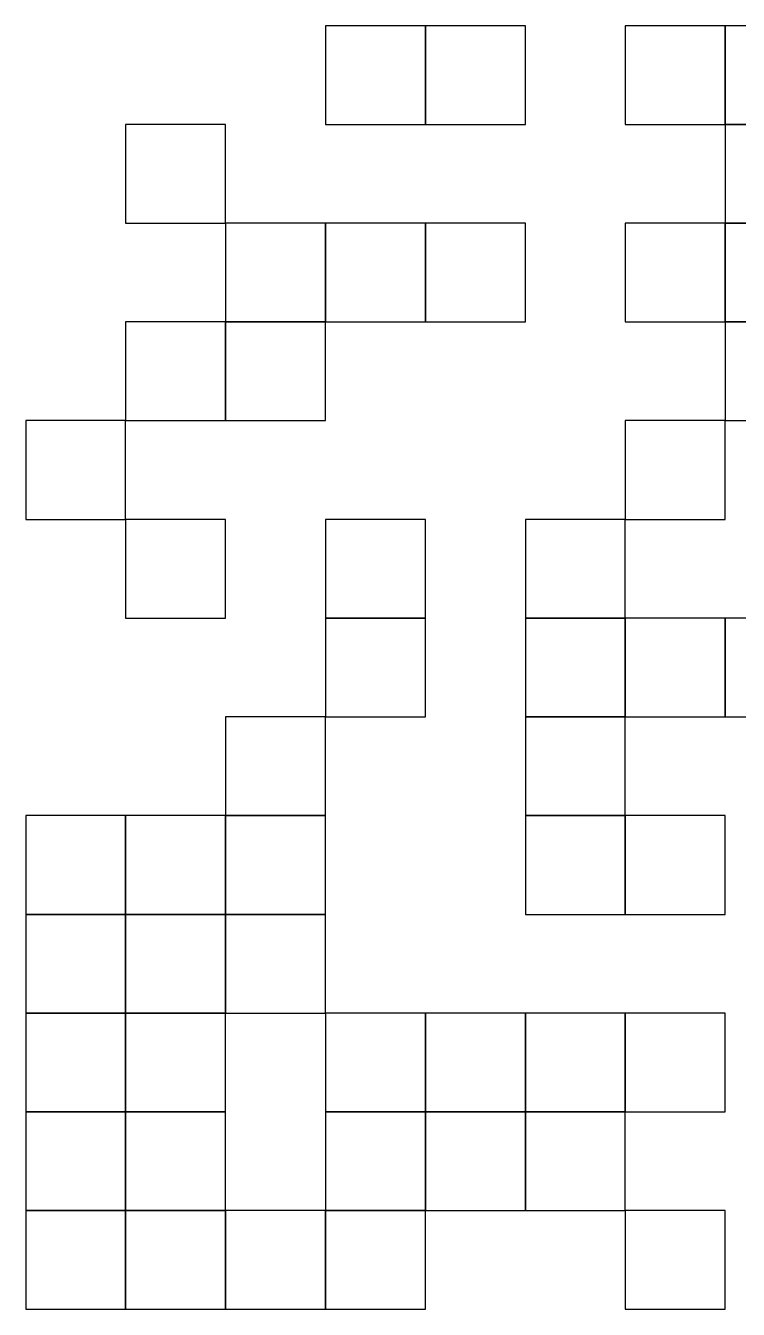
# Model space of a CAD drawing. Header units: millimetres. Extents: x -62 to 62, y -18 to 18.
# Drawn here: x -58.103 to -55.657, y -12.441 to -8.036 of the extents above; entities that cross this region are included whole.
import ezdxf

# ---------------------------------------------------------------- set-up
doc = ezdxf.new("R2010")
doc.units = ezdxf.units.MM
doc.header["$MEASUREMENT"] = 0
doc.layers.add('Layer 1', color=7, linetype='Continuous')

msp = doc.modelspace()

# ---------------------------------------------------------------- linework, layer by layer
at = {"layer": 'Layer 1'}
for points in [[(-57.0744, -8.0363), (-57.0744, -8.0363), (-56.7314, -8.0363), (-56.7314, -8.0363), (-56.7314, -8.0363), (-56.7314, -8.0363), (-56.7314, -8.3752), (-56.7314, -8.3752), (-56.7314, -8.3752), (-56.7314, -8.3752), (-57.0744, -8.3752), (-57.0744, -8.3752), (-57.0744, -8.3752), (-57.0744, -8.3752), (-57.0744, -8.0363), (-57.0744, -8.0363)], [(-56.7314, -8.0363), (-56.7314, -8.0363), (-56.3883, -8.0363), (-56.3883, -8.0363), (-56.3883, -8.0363), (-56.3883, -8.0363), (-56.3883, -8.3752), (-56.3883, -8.3752), (-56.3883, -8.3752), (-56.3883, -8.3752), (-56.7314, -8.3752), (-56.7314, -8.3752), (-56.7314, -8.3752), (-56.7314, -8.3752), (-56.7314, -8.0363), (-56.7314, -8.0363)], [(-56.0453, -8.0363), (-56.0453, -8.0363), (-55.7023, -8.0363), (-55.7023, -8.0363), (-55.7023, -8.0363), (-55.7023, -8.0363), (-55.7023, -8.3752), (-55.7023, -8.3752), (-55.7023, -8.3752), (-55.7023, -8.3752), (-56.0453, -8.3752), (-56.0453, -8.3752), (-56.0453, -8.3752), (-56.0453, -8.3752), (-56.0453, -8.0363), (-56.0453, -8.0363)], [(-55.7023, -8.0363), (-55.7023, -8.0363), (-55.3593, -8.0363), (-55.3593, -8.0363), (-55.3593, -8.0363), (-55.3593, -8.0363), (-55.3593, -8.3752), (-55.3593, -8.3752), (-55.3593, -8.3752), (-55.3593, -8.3752), (-55.7023, -8.3752), (-55.7023, -8.3752), (-55.7023, -8.3752), (-55.7023, -8.3752), (-55.7023, -8.0363), (-55.7023, -8.0363)], [(-57.7603, -8.3752), (-57.7603, -8.3752), (-57.4174, -8.3752), (-57.4174, -8.3752), (-57.4174, -8.3752), (-57.4174, -8.3752), (-57.4174, -8.714), (-57.4174, -8.714), (-57.4174, -8.714), (-57.4174, -8.714), (-57.7603, -8.714), (-57.7603, -8.714), (-57.7603, -8.714), (-57.7603, -8.714), (-57.7603, -8.3752), (-57.7603, -8.3752)], [(-55.7023, -8.3752), (-55.7023, -8.3752), (-55.3593, -8.3752), (-55.3593, -8.3752), (-55.3593, -8.3752), (-55.3593, -8.3752), (-55.3593, -8.714), (-55.3593, -8.714), (-55.3593, -8.714), (-55.3593, -8.714), (-55.7023, -8.714), (-55.7023, -8.714), (-55.7023, -8.714), (-55.7023, -8.714), (-55.7023, -8.3752), (-55.7023, -8.3752)], [(-57.4174, -8.714), (-57.4174, -8.714), (-57.0744, -8.714), (-57.0744, -8.714), (-57.0744, -8.714), (-57.0744, -8.714), (-57.0744, -9.0529), (-57.0744, -9.0529), (-57.0744, -9.0529), (-57.0744, -9.0529), (-57.4174, -9.0529), (-57.4174, -9.0529), (-57.4174, -9.0529), (-57.4174, -9.0529), (-57.4174, -8.714), (-57.4174, -8.714)], [(-57.0744, -8.714), (-57.0744, -8.714), (-56.7314, -8.714), (-56.7314, -8.714), (-56.7314, -8.714), (-56.7314, -8.714), (-56.7314, -9.0529), (-56.7314, -9.0529), (-56.7314, -9.0529), (-56.7314, -9.0529), (-57.0744, -9.0529), (-57.0744, -9.0529), (-57.0744, -9.0529), (-57.0744, -9.0529), (-57.0744, -8.714), (-57.0744, -8.714)], [(-56.7314, -8.714), (-56.7314, -8.714), (-56.3883, -8.714), (-56.3883, -8.714), (-56.3883, -8.714), (-56.3883, -8.714), (-56.3883, -9.0529), (-56.3883, -9.0529), (-56.3883, -9.0529), (-56.3883, -9.0529), (-56.7314, -9.0529), (-56.7314, -9.0529), (-56.7314, -9.0529), (-56.7314, -9.0529), (-56.7314, -8.714), (-56.7314, -8.714)], [(-56.0453, -8.714), (-56.0453, -8.714), (-55.7023, -8.714), (-55.7023, -8.714), (-55.7023, -8.714), (-55.7023, -8.714), (-55.7023, -9.0529), (-55.7023, -9.0529), (-55.7023, -9.0529), (-55.7023, -9.0529), (-56.0453, -9.0529), (-56.0453, -9.0529), (-56.0453, -9.0529), (-56.0453, -9.0529), (-56.0453, -8.714), (-56.0453, -8.714)], [(-55.7023, -8.714), (-55.7023, -8.714), (-55.3593, -8.714), (-55.3593, -8.714), (-55.3593, -8.714), (-55.3593, -8.714), (-55.3593, -9.0529), (-55.3593, -9.0529), (-55.3593, -9.0529), (-55.3593, -9.0529), (-55.7023, -9.0529), (-55.7023, -9.0529), (-55.7023, -9.0529), (-55.7023, -9.0529), (-55.7023, -8.714), (-55.7023, -8.714)], [(-57.7603, -9.0529), (-57.7603, -9.0529), (-57.4174, -9.0529), (-57.4174, -9.0529), (-57.4174, -9.0529), (-57.4174, -9.0529), (-57.4174, -9.3918), (-57.4174, -9.3918), (-57.4174, -9.3918), (-57.4174, -9.3918), (-57.7603, -9.3918), (-57.7603, -9.3918), (-57.7603, -9.3918), (-57.7603, -9.3918), (-57.7603, -9.0529), (-57.7603, -9.0529)], [(-57.4174, -9.0529), (-57.4174, -9.0529), (-57.0744, -9.0529), (-57.0744, -9.0529), (-57.0744, -9.0529), (-57.0744, -9.0529), (-57.0744, -9.3918), (-57.0744, -9.3918), (-57.0744, -9.3918), (-57.0744, -9.3918), (-57.4174, -9.3918), (-57.4174, -9.3918), (-57.4174, -9.3918), (-57.4174, -9.3918), (-57.4174, -9.0529), (-57.4174, -9.0529)], [(-55.7023, -9.0529), (-55.7023, -9.0529), (-55.3593, -9.0529), (-55.3593, -9.0529), (-55.3593, -9.0529), (-55.3593, -9.0529), (-55.3593, -9.3918), (-55.3593, -9.3918), (-55.3593, -9.3918), (-55.3593, -9.3918), (-55.7023, -9.3918), (-55.7023, -9.3918), (-55.7023, -9.3918), (-55.7023, -9.3918), (-55.7023, -9.0529), (-55.7023, -9.0529)], [(-58.1034, -9.3918), (-58.1034, -9.3918), (-57.7603, -9.3918), (-57.7603, -9.3918), (-57.7603, -9.3918), (-57.7603, -9.3918), (-57.7603, -9.7306), (-57.7603, -9.7306), (-57.7603, -9.7306), (-57.7603, -9.7306), (-58.1034, -9.7306), (-58.1034, -9.7306), (-58.1034, -9.7306), (-58.1034, -9.7306), (-58.1034, -9.3918), (-58.1034, -9.3918)], [(-56.0453, -9.3918), (-56.0453, -9.3918), (-55.7023, -9.3918), (-55.7023, -9.3918), (-55.7023, -9.3918), (-55.7023, -9.3918), (-55.7023, -9.7306), (-55.7023, -9.7306), (-55.7023, -9.7306), (-55.7023, -9.7306), (-56.0453, -9.7306), (-56.0453, -9.7306), (-56.0453, -9.7306), (-56.0453, -9.7306), (-56.0453, -9.3918), (-56.0453, -9.3918)], [(-57.7603, -9.7306), (-57.7603, -9.7306), (-57.4174, -9.7306), (-57.4174, -9.7306), (-57.4174, -9.7306), (-57.4174, -9.7306), (-57.4174, -10.0695), (-57.4174, -10.0695), (-57.4174, -10.0695), (-57.4174, -10.0695), (-57.7603, -10.0695), (-57.7603, -10.0695), (-57.7603, -10.0695), (-57.7603, -10.0695), (-57.7603, -9.7306), (-57.7603, -9.7306)], [(-57.0744, -9.7306), (-57.0744, -9.7306), (-56.7314, -9.7306), (-56.7314, -9.7306), (-56.7314, -9.7306), (-56.7314, -9.7306), (-56.7314, -10.0695), (-56.7314, -10.0695), (-56.7314, -10.0695), (-56.7314, -10.0695), (-57.0744, -10.0695), (-57.0744, -10.0695), (-57.0744, -10.0695), (-57.0744, -10.0695), (-57.0744, -9.7306), (-57.0744, -9.7306)], [(-56.3883, -9.7306), (-56.3883, -9.7306), (-56.0453, -9.7306), (-56.0453, -9.7306), (-56.0453, -9.7306), (-56.0453, -9.7306), (-56.0453, -10.0695), (-56.0453, -10.0695), (-56.0453, -10.0695), (-56.0453, -10.0695), (-56.3883, -10.0695), (-56.3883, -10.0695), (-56.3883, -10.0695), (-56.3883, -10.0695), (-56.3883, -9.7306), (-56.3883, -9.7306)], [(-57.0744, -10.0695), (-57.0744, -10.0695), (-56.7314, -10.0695), (-56.7314, -10.0695), (-56.7314, -10.0695), (-56.7314, -10.0695), (-56.7314, -10.4083), (-56.7314, -10.4083), (-56.7314, -10.4083), (-56.7314, -10.4083), (-57.0744, -10.4083), (-57.0744, -10.4083), (-57.0744, -10.4083), (-57.0744, -10.4083), (-57.0744, -10.0695), (-57.0744, -10.0695)], [(-56.3883, -10.0695), (-56.3883, -10.0695), (-56.0453, -10.0695), (-56.0453, -10.0695), (-56.0453, -10.0695), (-56.0453, -10.0695), (-56.0453, -10.4083), (-56.0453, -10.4083), (-56.0453, -10.4083), (-56.0453, -10.4083), (-56.3883, -10.4083), (-56.3883, -10.4083), (-56.3883, -10.4083), (-56.3883, -10.4083), (-56.3883, -10.0695), (-56.3883, -10.0695)], [(-56.0453, -10.0695), (-56.0453, -10.0695), (-55.7023, -10.0695), (-55.7023, -10.0695), (-55.7023, -10.0695), (-55.7023, -10.0695), (-55.7023, -10.4083), (-55.7023, -10.4083), (-55.7023, -10.4083), (-55.7023, -10.4083), (-56.0453, -10.4083), (-56.0453, -10.4083), (-56.0453, -10.4083), (-56.0453, -10.4083), (-56.0453, -10.0695), (-56.0453, -10.0695)], [(-55.7023, -10.0695), (-55.7023, -10.0695), (-55.3593, -10.0695), (-55.3593, -10.0695), (-55.3593, -10.0695), (-55.3593, -10.0695), (-55.3593, -10.4083), (-55.3593, -10.4083), (-55.3593, -10.4083), (-55.3593, -10.4083), (-55.7023, -10.4083), (-55.7023, -10.4083), (-55.7023, -10.4083), (-55.7023, -10.4083), (-55.7023, -10.0695), (-55.7023, -10.0695)], [(-57.4174, -10.4083), (-57.4174, -10.4083), (-57.0744, -10.4083), (-57.0744, -10.4083), (-57.0744, -10.4083), (-57.0744, -10.4083), (-57.0744, -10.7472), (-57.0744, -10.7472), (-57.0744, -10.7472), (-57.0744, -10.7472), (-57.4174, -10.7472), (-57.4174, -10.7472), (-57.4174, -10.7472), (-57.4174, -10.7472), (-57.4174, -10.4083), (-57.4174, -10.4083)], [(-56.3883, -10.4083), (-56.3883, -10.4083), (-56.0453, -10.4083), (-56.0453, -10.4083), (-56.0453, -10.4083), (-56.0453, -10.4083), (-56.0453, -10.7472), (-56.0453, -10.7472), (-56.0453, -10.7472), (-56.0453, -10.7472), (-56.3883, -10.7472), (-56.3883, -10.7472), (-56.3883, -10.7472), (-56.3883, -10.7472), (-56.3883, -10.4083), (-56.3883, -10.4083)], [(-58.1034, -10.7472), (-58.1034, -10.7472), (-57.7603, -10.7472), (-57.7603, -10.7472), (-57.7603, -10.7472), (-57.7603, -10.7472), (-57.7603, -11.086), (-57.7603, -11.086), (-57.7603, -11.086), (-57.7603, -11.086), (-58.1034, -11.086), (-58.1034, -11.086), (-58.1034, -11.086), (-58.1034, -11.086), (-58.1034, -10.7472), (-58.1034, -10.7472)], [(-57.7603, -10.7472), (-57.7603, -10.7472), (-57.4174, -10.7472), (-57.4174, -10.7472), (-57.4174, -10.7472), (-57.4174, -10.7472), (-57.4174, -11.086), (-57.4174, -11.086), (-57.4174, -11.086), (-57.4174, -11.086), (-57.7603, -11.086), (-57.7603, -11.086), (-57.7603, -11.086), (-57.7603, -11.086), (-57.7603, -10.7472), (-57.7603, -10.7472)], [(-57.4174, -10.7472), (-57.4174, -10.7472), (-57.0744, -10.7472), (-57.0744, -10.7472), (-57.0744, -10.7472), (-57.0744, -10.7472), (-57.0744, -11.086), (-57.0744, -11.086), (-57.0744, -11.086), (-57.0744, -11.086), (-57.4174, -11.086), (-57.4174, -11.086), (-57.4174, -11.086), (-57.4174, -11.086), (-57.4174, -10.7472), (-57.4174, -10.7472)], [(-56.3883, -10.7472), (-56.3883, -10.7472), (-56.0453, -10.7472), (-56.0453, -10.7472), (-56.0453, -10.7472), (-56.0453, -10.7472), (-56.0453, -11.086), (-56.0453, -11.086), (-56.0453, -11.086), (-56.0453, -11.086), (-56.3883, -11.086), (-56.3883, -11.086), (-56.3883, -11.086), (-56.3883, -11.086), (-56.3883, -10.7472), (-56.3883, -10.7472)], [(-56.0453, -10.7472), (-56.0453, -10.7472), (-55.7023, -10.7472), (-55.7023, -10.7472), (-55.7023, -10.7472), (-55.7023, -10.7472), (-55.7023, -11.086), (-55.7023, -11.086), (-55.7023, -11.086), (-55.7023, -11.086), (-56.0453, -11.086), (-56.0453, -11.086), (-56.0453, -11.086), (-56.0453, -11.086), (-56.0453, -10.7472), (-56.0453, -10.7472)], [(-58.1034, -11.086), (-58.1034, -11.086), (-57.7603, -11.086), (-57.7603, -11.086), (-57.7603, -11.086), (-57.7603, -11.086), (-57.7603, -11.4249), (-57.7603, -11.4249), (-57.7603, -11.4249), (-57.7603, -11.4249), (-58.1034, -11.4249), (-58.1034, -11.4249), (-58.1034, -11.4249), (-58.1034, -11.4249), (-58.1034, -11.086), (-58.1034, -11.086)], [(-57.7603, -11.086), (-57.7603, -11.086), (-57.4174, -11.086), (-57.4174, -11.086), (-57.4174, -11.086), (-57.4174, -11.086), (-57.4174, -11.4249), (-57.4174, -11.4249), (-57.4174, -11.4249), (-57.4174, -11.4249), (-57.7603, -11.4249), (-57.7603, -11.4249), (-57.7603, -11.4249), (-57.7603, -11.4249), (-57.7603, -11.086), (-57.7603, -11.086)], [(-57.4174, -11.086), (-57.4174, -11.086), (-57.0744, -11.086), (-57.0744, -11.086), (-57.0744, -11.086), (-57.0744, -11.086), (-57.0744, -11.4249), (-57.0744, -11.4249), (-57.0744, -11.4249), (-57.0744, -11.4249), (-57.4174, -11.4249), (-57.4174, -11.4249), (-57.4174, -11.4249), (-57.4174, -11.4249), (-57.4174, -11.086), (-57.4174, -11.086)], [(-58.1034, -11.4249), (-58.1034, -11.4249), (-57.7603, -11.4249), (-57.7603, -11.4249), (-57.7603, -11.4249), (-57.7603, -11.4249), (-57.7603, -11.7638), (-57.7603, -11.7638), (-57.7603, -11.7638), (-57.7603, -11.7638), (-58.1034, -11.7638), (-58.1034, -11.7638), (-58.1034, -11.7638), (-58.1034, -11.7638), (-58.1034, -11.4249), (-58.1034, -11.4249)], [(-57.7603, -11.4249), (-57.7603, -11.4249), (-57.4174, -11.4249), (-57.4174, -11.4249), (-57.4174, -11.4249), (-57.4174, -11.4249), (-57.4174, -11.7638), (-57.4174, -11.7638), (-57.4174, -11.7638), (-57.4174, -11.7638), (-57.7603, -11.7638), (-57.7603, -11.7638), (-57.7603, -11.7638), (-57.7603, -11.7638), (-57.7603, -11.4249), (-57.7603, -11.4249)], [(-57.0744, -11.4249), (-57.0744, -11.4249), (-56.7314, -11.4249), (-56.7314, -11.4249), (-56.7314, -11.4249), (-56.7314, -11.4249), (-56.7314, -11.7638), (-56.7314, -11.7638), (-56.7314, -11.7638), (-56.7314, -11.7638), (-57.0744, -11.7638), (-57.0744, -11.7638), (-57.0744, -11.7638), (-57.0744, -11.7638), (-57.0744, -11.4249), (-57.0744, -11.4249)], [(-56.7314, -11.4249), (-56.7314, -11.4249), (-56.3883, -11.4249), (-56.3883, -11.4249), (-56.3883, -11.4249), (-56.3883, -11.4249), (-56.3883, -11.7638), (-56.3883, -11.7638), (-56.3883, -11.7638), (-56.3883, -11.7638), (-56.7314, -11.7638), (-56.7314, -11.7638), (-56.7314, -11.7638), (-56.7314, -11.7638), (-56.7314, -11.4249), (-56.7314, -11.4249)], [(-56.3883, -11.4249), (-56.3883, -11.4249), (-56.0453, -11.4249), (-56.0453, -11.4249), (-56.0453, -11.4249), (-56.0453, -11.4249), (-56.0453, -11.7638), (-56.0453, -11.7638), (-56.0453, -11.7638), (-56.0453, -11.7638), (-56.3883, -11.7638), (-56.3883, -11.7638), (-56.3883, -11.7638), (-56.3883, -11.7638), (-56.3883, -11.4249), (-56.3883, -11.4249)], [(-56.0453, -11.4249), (-56.0453, -11.4249), (-55.7023, -11.4249), (-55.7023, -11.4249), (-55.7023, -11.4249), (-55.7023, -11.4249), (-55.7023, -11.7638), (-55.7023, -11.7638), (-55.7023, -11.7638), (-55.7023, -11.7638), (-56.0453, -11.7638), (-56.0453, -11.7638), (-56.0453, -11.7638), (-56.0453, -11.7638), (-56.0453, -11.4249), (-56.0453, -11.4249)], [(-58.1034, -11.7638), (-58.1034, -11.7638), (-57.7603, -11.7638), (-57.7603, -11.7638), (-57.7603, -11.7638), (-57.7603, -11.7638), (-57.7603, -12.1026), (-57.7603, -12.1026), (-57.7603, -12.1026), (-57.7603, -12.1026), (-58.1034, -12.1026), (-58.1034, -12.1026), (-58.1034, -12.1026), (-58.1034, -12.1026), (-58.1034, -11.7638), (-58.1034, -11.7638)], [(-57.7603, -11.7638), (-57.7603, -11.7638), (-57.4174, -11.7638), (-57.4174, -11.7638), (-57.4174, -11.7638), (-57.4174, -11.7638), (-57.4174, -12.1026), (-57.4174, -12.1026), (-57.4174, -12.1026), (-57.4174, -12.1026), (-57.7603, -12.1026), (-57.7603, -12.1026), (-57.7603, -12.1026), (-57.7603, -12.1026), (-57.7603, -11.7638), (-57.7603, -11.7638)], [(-57.0744, -11.7638), (-57.0744, -11.7638), (-56.7314, -11.7638), (-56.7314, -11.7638), (-56.7314, -11.7638), (-56.7314, -11.7638), (-56.7314, -12.1026), (-56.7314, -12.1026), (-56.7314, -12.1026), (-56.7314, -12.1026), (-57.0744, -12.1026), (-57.0744, -12.1026), (-57.0744, -12.1026), (-57.0744, -12.1026), (-57.0744, -11.7638), (-57.0744, -11.7638)], [(-56.7314, -11.7638), (-56.7314, -11.7638), (-56.3883, -11.7638), (-56.3883, -11.7638), (-56.3883, -11.7638), (-56.3883, -11.7638), (-56.3883, -12.1026), (-56.3883, -12.1026), (-56.3883, -12.1026), (-56.3883, -12.1026), (-56.7314, -12.1026), (-56.7314, -12.1026), (-56.7314, -12.1026), (-56.7314, -12.1026), (-56.7314, -11.7638), (-56.7314, -11.7638)], [(-56.3883, -11.7638), (-56.3883, -11.7638), (-56.0453, -11.7638), (-56.0453, -11.7638), (-56.0453, -11.7638), (-56.0453, -11.7638), (-56.0453, -12.1026), (-56.0453, -12.1026), (-56.0453, -12.1026), (-56.0453, -12.1026), (-56.3883, -12.1026), (-56.3883, -12.1026), (-56.3883, -12.1026), (-56.3883, -12.1026), (-56.3883, -11.7638), (-56.3883, -11.7638)], [(-58.1034, -12.1026), (-58.1034, -12.1026), (-57.7603, -12.1026), (-57.7603, -12.1026), (-57.7603, -12.1026), (-57.7603, -12.1026), (-57.7603, -12.4415), (-57.7603, -12.4415), (-57.7603, -12.4415), (-57.7603, -12.4415), (-58.1034, -12.4415), (-58.1034, -12.4415), (-58.1034, -12.4415), (-58.1034, -12.4415), (-58.1034, -12.1026), (-58.1034, -12.1026)], [(-57.7603, -12.1026), (-57.7603, -12.1026), (-57.4174, -12.1026), (-57.4174, -12.1026), (-57.4174, -12.1026), (-57.4174, -12.1026), (-57.4174, -12.4415), (-57.4174, -12.4415), (-57.4174, -12.4415), (-57.4174, -12.4415), (-57.7603, -12.4415), (-57.7603, -12.4415), (-57.7603, -12.4415), (-57.7603, -12.4415), (-57.7603, -12.1026), (-57.7603, -12.1026)], [(-57.4174, -12.1026), (-57.4174, -12.1026), (-57.0744, -12.1026), (-57.0744, -12.1026), (-57.0744, -12.1026), (-57.0744, -12.1026), (-57.0744, -12.4415), (-57.0744, -12.4415), (-57.0744, -12.4415), (-57.0744, -12.4415), (-57.4174, -12.4415), (-57.4174, -12.4415), (-57.4174, -12.4415), (-57.4174, -12.4415), (-57.4174, -12.1026), (-57.4174, -12.1026)], [(-57.0744, -12.1026), (-57.0744, -12.1026), (-56.7314, -12.1026), (-56.7314, -12.1026), (-56.7314, -12.1026), (-56.7314, -12.1026), (-56.7314, -12.4415), (-56.7314, -12.4415), (-56.7314, -12.4415), (-56.7314, -12.4415), (-57.0744, -12.4415), (-57.0744, -12.4415), (-57.0744, -12.4415), (-57.0744, -12.4415), (-57.0744, -12.1026), (-57.0744, -12.1026)], [(-56.0453, -12.1026), (-56.0453, -12.1026), (-55.7023, -12.1026), (-55.7023, -12.1026), (-55.7023, -12.1026), (-55.7023, -12.1026), (-55.7023, -12.4415), (-55.7023, -12.4415), (-55.7023, -12.4415), (-55.7023, -12.4415), (-56.0453, -12.4415), (-56.0453, -12.4415), (-56.0453, -12.4415), (-56.0453, -12.4415), (-56.0453, -12.1026), (-56.0453, -12.1026)]]:
    msp.add_open_spline(points, degree=3, knots=[0, 0, 0, 0, 0.2, 0.2, 0.2, 0.2, 0.4, 0.4, 0.4, 0.4, 0.6, 0.6, 0.6, 0.6, 1, 1, 1, 1], dxfattribs=at)

doc.saveas('drawing.dxf')
